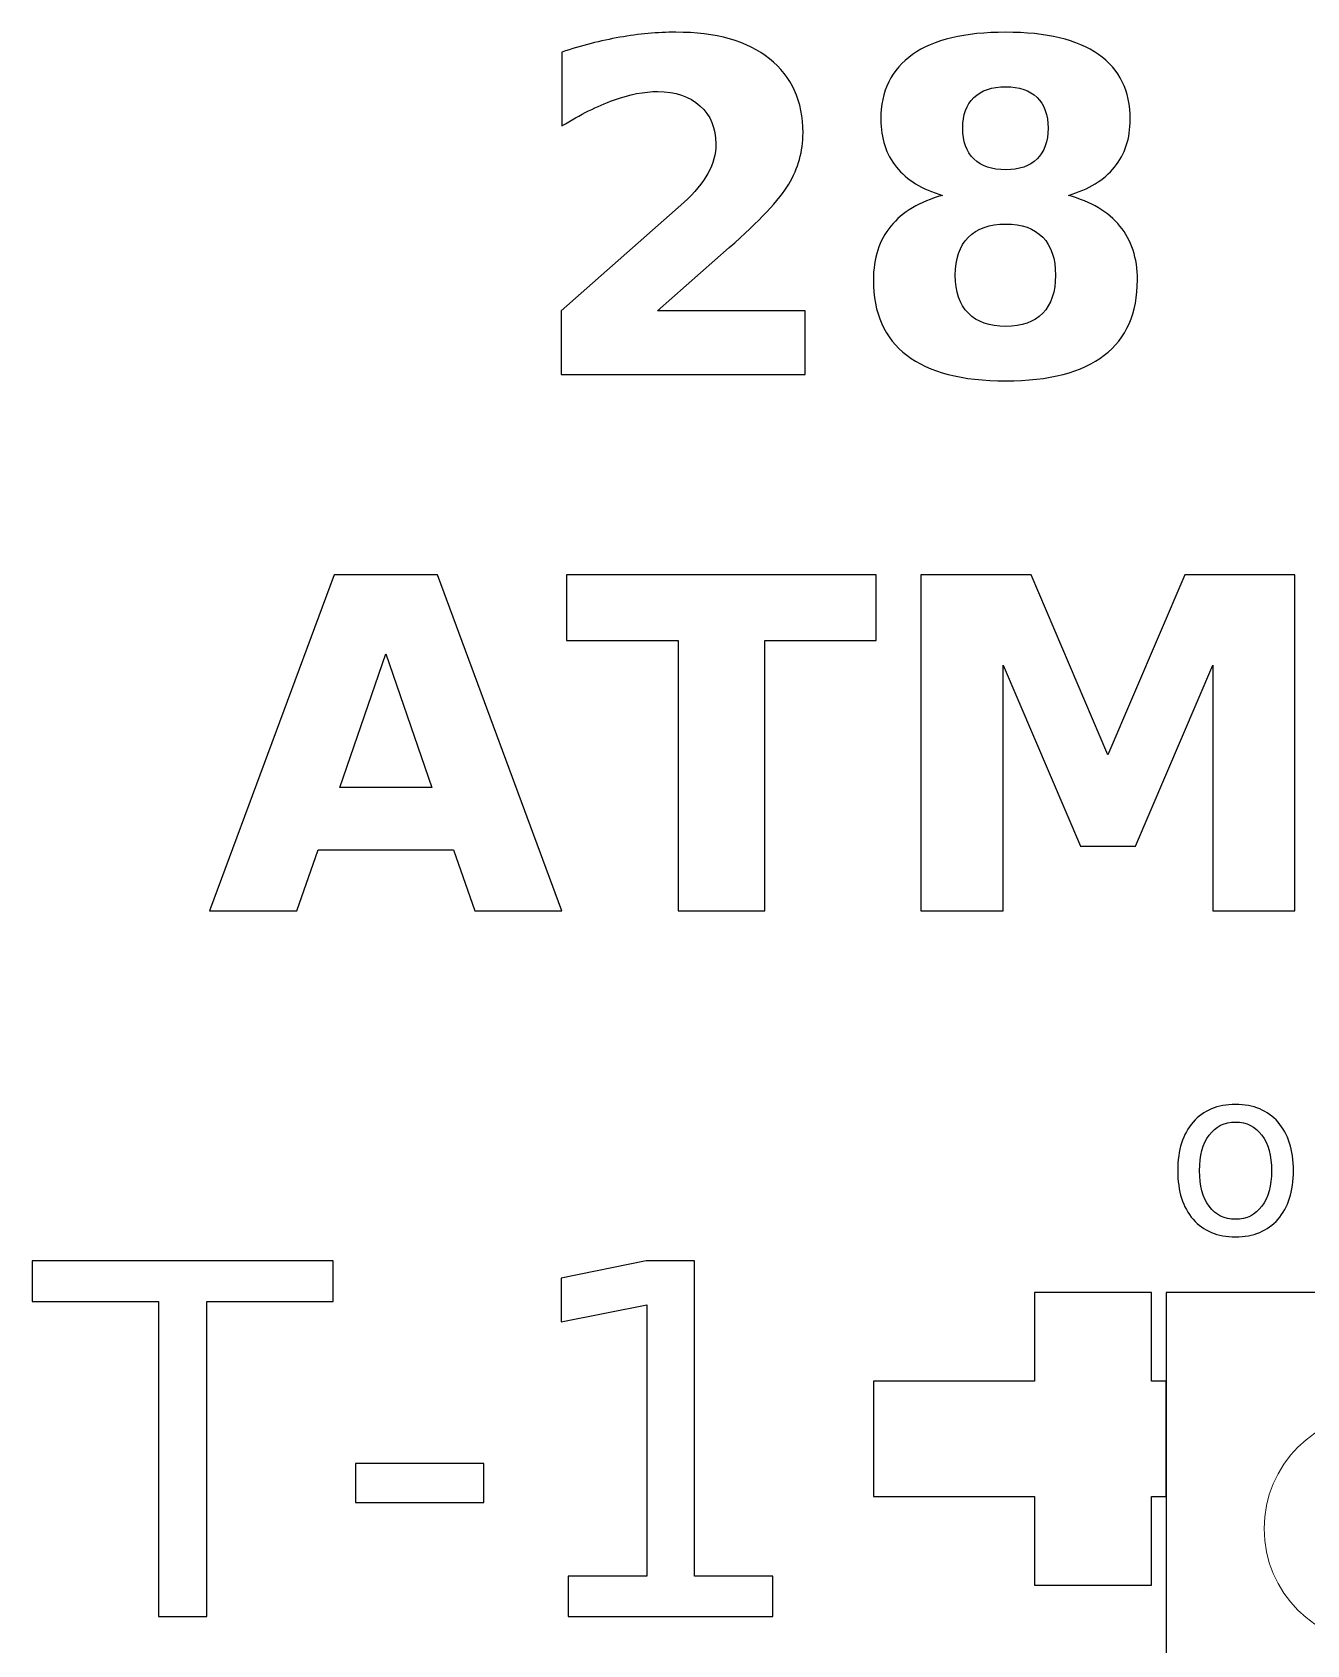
# Model space of a CAD drawing. Header units: centimetres. Extents: x -12.19 to -8.67, y -14.91 to -7.59.
# Drawn here: x -11.309 to -10.757, y -8.288 to -7.589 of the extents above; entities that cross this region are included whole.
import ezdxf

# ---------------------------------------------------------------- set-up
doc = ezdxf.new("R2010")
doc.units = ezdxf.units.CM
doc.header["$MEASUREMENT"] = 0
doc.layers.add('Layer 1', color=7, linetype='Continuous')

msp = doc.modelspace()

# ---------------------------------------------------------------- linework, layer by layer
at = {"layer": 'Layer 1', "color": 250, "lineweight": 9}
msp.add_ellipse((-10.725, -8.2379), major_axis=(0.05, 0), ratio=0.9998, dxfattribs=at)
at = {"layer": 'Layer 1', "color": 250}
for points, knots in [([(-11.03828, -7.70948), (-11.03828, -7.70948), (-10.97411, -7.70948), (-10.97411, -7.70948), (-10.97411, -7.70948), (-10.97411, -7.70948), (-10.97411, -7.73711), (-10.97411, -7.73711), (-10.97411, -7.73711), (-10.97411, -7.73711), (-11.08008, -7.73711), (-11.08008, -7.73711), (-11.08008, -7.73711), (-11.08008, -7.73711), (-11.08008, -7.70948), (-11.08008, -7.70948), (-11.08008, -7.70948), (-11.08008, -7.70948), (-11.02684, -7.66251), (-11.02684, -7.66251), (-11.02684, -7.66251), (-11.02208, -7.65821), (-11.01858, -7.65401), (-11.01631, -7.64991), (-11.01631, -7.64991), (-11.01401, -7.64581), (-11.01288, -7.64154), (-11.01288, -7.63711), (-11.01288, -7.63711), (-11.01288, -7.63028), (-11.01518, -7.62478), (-11.01978, -7.62061), (-11.01978, -7.62061), (-11.02434, -7.61644), (-11.03044, -7.61438), (-11.03808, -7.61438), (-11.03808, -7.61438), (-11.04394, -7.61438), (-11.05034, -7.61564), (-11.05731, -7.61814), (-11.05731, -7.61814), (-11.06428, -7.62064), (-11.07174, -7.62438), (-11.07968, -7.62931), (-11.07968, -7.62931), (-11.07968, -7.62931), (-11.07968, -7.59728), (-11.07968, -7.59728), (-11.07968, -7.59728), (-11.07121, -7.59448), (-11.06284, -7.59234), (-11.05458, -7.59088), (-11.05458, -7.59088), (-11.04631, -7.58941), (-11.03821, -7.58868), (-11.03024, -7.58868), (-11.03024, -7.58868), (-11.01281, -7.58868), (-10.99924, -7.59251), (-10.98958, -7.60021), (-10.98958, -7.60021), (-10.97991, -7.60788), (-10.97508, -7.61858), (-10.97508, -7.63234), (-10.97508, -7.63234), (-10.97508, -7.64028), (-10.97714, -7.64768), (-10.98124, -7.65454), (-10.98124, -7.65454), (-10.98534, -7.66141), (-10.99398, -7.67061), (-11.00711, -7.68214), (-11.00711, -7.68214), (-11.00711, -7.68214), (-11.03828, -7.70948), (-11.03828, -7.70948)], [0, 0, 0, 0, 0.052632, 0.052632, 0.052632, 0.052632, 0.105263, 0.105263, 0.105263, 0.105263, 0.157895, 0.157895, 0.157895, 0.157895, 0.210526, 0.210526, 0.210526, 0.210526, 0.263158, 0.263158, 0.263158, 0.263158, 0.315789, 0.315789, 0.315789, 0.315789, 0.368421, 0.368421, 0.368421, 0.368421, 0.421053, 0.421053, 0.421053, 0.421053, 0.473684, 0.473684, 0.473684, 0.473684, 0.526316, 0.526316, 0.526316, 0.526316, 0.578947, 0.578947, 0.578947, 0.578947, 0.631579, 0.631579, 0.631579, 0.631579, 0.684211, 0.684211, 0.684211, 0.684211, 0.736842, 0.736842, 0.736842, 0.736842, 0.789474, 0.789474, 0.789474, 0.789474, 0.842105, 0.842105, 0.842105, 0.842105, 0.894737, 0.894737, 0.894737, 0.894737, 0.947368, 0.947368, 0.947368, 0.947368, 1, 1, 1, 1]), ([(-10.91457, -7.65948), (-10.92341, -7.65681), (-10.93007, -7.65271), (-10.93457, -7.64718), (-10.93457, -7.64718), (-10.93907, -7.64164), (-10.94131, -7.63474), (-10.94131, -7.62648), (-10.94131, -7.62648), (-10.94131, -7.61418), (-10.93671, -7.60478), (-10.92754, -7.59834), (-10.92754, -7.59834), (-10.91837, -7.59191), (-10.90487, -7.58868), (-10.88711, -7.58868), (-10.88711, -7.58868), (-10.86947, -7.58868), (-10.85604, -7.59188), (-10.84687, -7.59831), (-10.84687, -7.59831), (-10.83771, -7.60471), (-10.83311, -7.61411), (-10.83311, -7.62648), (-10.83311, -7.62648), (-10.83311, -7.63474), (-10.83537, -7.64164), (-10.83987, -7.64718), (-10.83987, -7.64718), (-10.84441, -7.65271), (-10.85111, -7.65681), (-10.85994, -7.65948), (-10.85994, -7.65948), (-10.85004, -7.66221), (-10.84257, -7.66664), (-10.83754, -7.67281), (-10.83754, -7.67281), (-10.83251, -7.67894), (-10.82997, -7.68671), (-10.82997, -7.69611), (-10.82997, -7.69611), (-10.82997, -7.71054), (-10.83477, -7.72148), (-10.84437, -7.72884), (-10.84437, -7.72884), (-10.85397, -7.73624), (-10.86824, -7.73994), (-10.88711, -7.73994), (-10.88711, -7.73994), (-10.90607, -7.73994), (-10.92037, -7.73624), (-10.93004, -7.72884), (-10.93004, -7.72884), (-10.93971, -7.72148), (-10.94454, -7.71054), (-10.94454, -7.69611), (-10.94454, -7.69611), (-10.94454, -7.68671), (-10.94201, -7.67894), (-10.93697, -7.67281), (-10.93697, -7.67281), (-10.93194, -7.66664), (-10.92447, -7.66221), (-10.91457, -7.65948)], [0, 0, 0, 0, 0.0625, 0.0625, 0.0625, 0.0625, 0.125, 0.125, 0.125, 0.125, 0.1875, 0.1875, 0.1875, 0.1875, 0.25, 0.25, 0.25, 0.25, 0.3125, 0.3125, 0.3125, 0.3125, 0.375, 0.375, 0.375, 0.375, 0.4375, 0.4375, 0.4375, 0.4375, 0.5, 0.5, 0.5, 0.5, 0.5625, 0.5625, 0.5625, 0.5625, 0.625, 0.625, 0.625, 0.625, 0.6875, 0.6875, 0.6875, 0.6875, 0.75, 0.75, 0.75, 0.75, 0.8125, 0.8125, 0.8125, 0.8125, 0.875, 0.875, 0.875, 0.875, 0.9375, 0.9375, 0.9375, 0.9375, 1, 1, 1, 1]), ([(-10.90577, -7.63028), (-10.90577, -7.63608), (-10.90417, -7.64054), (-10.90094, -7.64364), (-10.90094, -7.64364), (-10.89771, -7.64678), (-10.89311, -7.64834), (-10.88711, -7.64834), (-10.88711, -7.64834), (-10.88124, -7.64834), (-10.87671, -7.64678), (-10.87354, -7.64364), (-10.87354, -7.64364), (-10.87034, -7.64054), (-10.86874, -7.63608), (-10.86874, -7.63028), (-10.86874, -7.63028), (-10.86874, -7.62448), (-10.87034, -7.62004), (-10.87354, -7.61694), (-10.87354, -7.61694), (-10.87671, -7.61384), (-10.88124, -7.61231), (-10.88711, -7.61231), (-10.88711, -7.61231), (-10.89311, -7.61231), (-10.89771, -7.61388), (-10.90094, -7.61701), (-10.90094, -7.61701), (-10.90417, -7.62011), (-10.90577, -7.62454), (-10.90577, -7.63028)], [0, 0, 0, 0, 0.125, 0.125, 0.125, 0.125, 0.25, 0.25, 0.25, 0.25, 0.375, 0.375, 0.375, 0.375, 0.5, 0.5, 0.5, 0.5, 0.625, 0.625, 0.625, 0.625, 0.75, 0.75, 0.75, 0.75, 0.875, 0.875, 0.875, 0.875, 1, 1, 1, 1]), ([(-10.88711, -7.67188), (-10.89414, -7.67188), (-10.89957, -7.67381), (-10.90334, -7.67764), (-10.90334, -7.67764), (-10.90711, -7.68148), (-10.90901, -7.68698), (-10.90901, -7.69414), (-10.90901, -7.69414), (-10.90901, -7.70131), (-10.90711, -7.70678), (-10.90334, -7.71061), (-10.90334, -7.71061), (-10.89957, -7.71441), (-10.89414, -7.71631), (-10.88711, -7.71631), (-10.88711, -7.71631), (-10.88014, -7.71631), (-10.87481, -7.71441), (-10.87107, -7.71061), (-10.87107, -7.71061), (-10.86737, -7.70678), (-10.86551, -7.70131), (-10.86551, -7.69414), (-10.86551, -7.69414), (-10.86551, -7.68691), (-10.86737, -7.68141), (-10.87107, -7.67758), (-10.87107, -7.67758), (-10.87481, -7.67378), (-10.88014, -7.67188), (-10.88711, -7.67188)], [0, 0, 0, 0, 0.125, 0.125, 0.125, 0.125, 0.25, 0.25, 0.25, 0.25, 0.375, 0.375, 0.375, 0.375, 0.5, 0.5, 0.5, 0.5, 0.625, 0.625, 0.625, 0.625, 0.75, 0.75, 0.75, 0.75, 0.875, 0.875, 0.875, 0.875, 1, 1, 1, 1]), ([(-11.12668, -7.94338), (-11.12668, -7.94338), (-11.18548, -7.94338), (-11.18548, -7.94338), (-11.18548, -7.94338), (-11.18548, -7.94338), (-11.19474, -7.96991), (-11.19474, -7.96991), (-11.19474, -7.96991), (-11.19474, -7.96991), (-11.23254, -7.96991), (-11.23254, -7.96991), (-11.23254, -7.96991), (-11.23254, -7.96991), (-11.17854, -7.82411), (-11.17854, -7.82411), (-11.17854, -7.82411), (-11.17854, -7.82411), (-11.13371, -7.82411), (-11.13371, -7.82411), (-11.13371, -7.82411), (-11.13371, -7.82411), (-11.07971, -7.96991), (-11.07971, -7.96991), (-11.07971, -7.96991), (-11.07971, -7.96991), (-11.11751, -7.96991), (-11.11751, -7.96991), (-11.11751, -7.96991), (-11.11751, -7.96991), (-11.12668, -7.94338), (-11.12668, -7.94338)], [0, 0, 0, 0, 0.125, 0.125, 0.125, 0.125, 0.25, 0.25, 0.25, 0.25, 0.375, 0.375, 0.375, 0.375, 0.5, 0.5, 0.5, 0.5, 0.625, 0.625, 0.625, 0.625, 0.75, 0.75, 0.75, 0.75, 0.875, 0.875, 0.875, 0.875, 1, 1, 1, 1]), ([(-11.07774, -7.82411), (-11.07774, -7.82411), (-10.94338, -7.82411), (-10.94338, -7.82411), (-10.94338, -7.82411), (-10.94338, -7.82411), (-10.94338, -7.85254), (-10.94338, -7.85254), (-10.94338, -7.85254), (-10.94338, -7.85254), (-10.99171, -7.85254), (-10.99171, -7.85254), (-10.99171, -7.85254), (-10.99171, -7.85254), (-10.99171, -7.96991), (-10.99171, -7.96991), (-10.99171, -7.96991), (-10.99171, -7.96991), (-11.02931, -7.96991), (-11.02931, -7.96991), (-11.02931, -7.96991), (-11.02931, -7.96991), (-11.02931, -7.85254), (-11.02931, -7.85254), (-11.02931, -7.85254), (-11.02931, -7.85254), (-11.07774, -7.85254), (-11.07774, -7.85254), (-11.07774, -7.85254), (-11.07774, -7.85254), (-11.07774, -7.82411), (-11.07774, -7.82411)], [0, 0, 0, 0, 0.125, 0.125, 0.125, 0.125, 0.25, 0.25, 0.25, 0.25, 0.375, 0.375, 0.375, 0.375, 0.5, 0.5, 0.5, 0.5, 0.625, 0.625, 0.625, 0.625, 0.75, 0.75, 0.75, 0.75, 0.875, 0.875, 0.875, 0.875, 1, 1, 1, 1]), ([(-10.92391, -7.82411), (-10.92391, -7.82411), (-10.87608, -7.82411), (-10.87608, -7.82411), (-10.87608, -7.82411), (-10.87608, -7.82411), (-10.84285, -7.90214), (-10.84285, -7.90214), (-10.84285, -7.90214), (-10.84285, -7.90214), (-10.80945, -7.82411), (-10.80945, -7.82411), (-10.80945, -7.82411), (-10.80945, -7.82411), (-10.76171, -7.82411), (-10.76171, -7.82411), (-10.76171, -7.82411), (-10.76171, -7.82411), (-10.76171, -7.96991), (-10.76171, -7.96991), (-10.76171, -7.96991), (-10.76171, -7.96991), (-10.79725, -7.96991), (-10.79725, -7.96991), (-10.79725, -7.96991), (-10.79725, -7.96991), (-10.79725, -7.86328), (-10.79725, -7.86328), (-10.79725, -7.86328), (-10.79725, -7.86328), (-10.83085, -7.94188), (-10.83085, -7.94188), (-10.83085, -7.94188), (-10.83085, -7.94188), (-10.85468, -7.94188), (-10.85468, -7.94188), (-10.85468, -7.94188), (-10.85468, -7.94188), (-10.88828, -7.86328), (-10.88828, -7.86328), (-10.88828, -7.86328), (-10.88828, -7.86328), (-10.88828, -7.96991), (-10.88828, -7.96991), (-10.88828, -7.96991), (-10.88828, -7.96991), (-10.92391, -7.96991), (-10.92391, -7.96991), (-10.92391, -7.96991), (-10.92391, -7.96991), (-10.92391, -7.82411), (-10.92391, -7.82411)], [0, 0, 0, 0, 0.076923, 0.076923, 0.076923, 0.076923, 0.153846, 0.153846, 0.153846, 0.153846, 0.230769, 0.230769, 0.230769, 0.230769, 0.307692, 0.307692, 0.307692, 0.307692, 0.384615, 0.384615, 0.384615, 0.384615, 0.461538, 0.461538, 0.461538, 0.461538, 0.538462, 0.538462, 0.538462, 0.538462, 0.615385, 0.615385, 0.615385, 0.615385, 0.692308, 0.692308, 0.692308, 0.692308, 0.769231, 0.769231, 0.769231, 0.769231, 0.846154, 0.846154, 0.846154, 0.846154, 0.923077, 0.923077, 0.923077, 0.923077, 1, 1, 1, 1]), ([(-11.17611, -7.91631), (-11.17611, -7.91631), (-11.13614, -7.91631), (-11.13614, -7.91631), (-11.13614, -7.91631), (-11.13614, -7.91631), (-11.15608, -7.85831), (-11.15608, -7.85831), (-11.15608, -7.85831), (-11.15608, -7.85831), (-11.17611, -7.91631), (-11.17611, -7.91631)], [0, 0, 0, 0, 0.333333, 0.333333, 0.333333, 0.333333, 0.666667, 0.666667, 0.666667, 0.666667, 1, 1, 1, 1]), ([(-10.78739, -8.0539), (-10.77958, -8.0539), (-10.77344, -8.05643), (-10.76898, -8.06152), (-10.76898, -8.06152), (-10.76453, -8.0666), (-10.76229, -8.07362), (-10.76229, -8.0826), (-10.76229, -8.0826), (-10.76229, -8.09157), (-10.76453, -8.09858), (-10.76898, -8.10368), (-10.76898, -8.10368), (-10.77344, -8.10877), (-10.77958, -8.11132), (-10.78739, -8.11132), (-10.78739, -8.11132), (-10.79524, -8.11132), (-10.80138, -8.10877), (-10.80583, -8.10368), (-10.80583, -8.10368), (-10.81028, -8.09858), (-10.81249, -8.09157), (-10.81249, -8.0826), (-10.81249, -8.0826), (-10.81249, -8.07362), (-10.81028, -8.0666), (-10.80583, -8.06152), (-10.80583, -8.06152), (-10.80138, -8.05643), (-10.79524, -8.0539), (-10.78739, -8.0539)], [0, 0, 0, 0, 0.125, 0.125, 0.125, 0.125, 0.25, 0.25, 0.25, 0.25, 0.375, 0.375, 0.375, 0.375, 0.5, 0.5, 0.5, 0.5, 0.625, 0.625, 0.625, 0.625, 0.75, 0.75, 0.75, 0.75, 0.875, 0.875, 0.875, 0.875, 1, 1, 1, 1]), ([(-10.78739, -8.06152), (-10.79221, -8.06152), (-10.79603, -8.0634), (-10.79883, -8.06715), (-10.79883, -8.06715), (-10.80163, -8.07092), (-10.80303, -8.07607), (-10.80303, -8.0826), (-10.80303, -8.0826), (-10.80303, -8.08915), (-10.80163, -8.0943), (-10.79884, -8.09807), (-10.79884, -8.09807), (-10.79606, -8.10182), (-10.79224, -8.1037), (-10.78739, -8.1037), (-10.78739, -8.1037), (-10.78261, -8.1037), (-10.77881, -8.10182), (-10.77601, -8.09803), (-10.77601, -8.09803), (-10.77321, -8.09427), (-10.77181, -8.08912), (-10.77181, -8.0826), (-10.77181, -8.0826), (-10.77181, -8.07613), (-10.77321, -8.071), (-10.77601, -8.0672), (-10.77601, -8.0672), (-10.77881, -8.06342), (-10.78261, -8.06152), (-10.78739, -8.06152)], [0, 0, 0, 0, 0.125, 0.125, 0.125, 0.125, 0.25, 0.25, 0.25, 0.25, 0.375, 0.375, 0.375, 0.375, 0.5, 0.5, 0.5, 0.5, 0.625, 0.625, 0.625, 0.625, 0.75, 0.75, 0.75, 0.75, 0.875, 0.875, 0.875, 0.875, 1, 1, 1, 1]), ([(-11.3095, -8.12175), (-11.3095, -8.12175), (-11.17896, -8.12175), (-11.17896, -8.12175), (-11.17896, -8.12175), (-11.17896, -8.12175), (-11.17896, -8.13932), (-11.17896, -8.13932), (-11.17896, -8.13932), (-11.17896, -8.13932), (-11.23374, -8.13932), (-11.23374, -8.13932), (-11.23374, -8.13932), (-11.23374, -8.13932), (-11.23374, -8.27605), (-11.23374, -8.27605), (-11.23374, -8.27605), (-11.23374, -8.27605), (-11.25473, -8.27605), (-11.25473, -8.27605), (-11.25473, -8.27605), (-11.25473, -8.27605), (-11.25473, -8.13932), (-11.25473, -8.13932), (-11.25473, -8.13932), (-11.25473, -8.13932), (-11.3095, -8.13932), (-11.3095, -8.13932), (-11.3095, -8.13932), (-11.3095, -8.13932), (-11.3095, -8.12175), (-11.3095, -8.12175)], [0, 0, 0, 0, 0.125, 0.125, 0.125, 0.125, 0.25, 0.25, 0.25, 0.25, 0.375, 0.375, 0.375, 0.375, 0.5, 0.5, 0.5, 0.5, 0.625, 0.625, 0.625, 0.625, 0.75, 0.75, 0.75, 0.75, 0.875, 0.875, 0.875, 0.875, 1, 1, 1, 1]), ([(-11.07699, -8.25848), (-11.07699, -8.25848), (-11.04289, -8.25848), (-11.04289, -8.25848), (-11.04289, -8.25848), (-11.04289, -8.25848), (-11.04289, -8.14076), (-11.04289, -8.14076), (-11.04289, -8.14076), (-11.04289, -8.14076), (-11.07999, -8.14821), (-11.07999, -8.14821), (-11.07999, -8.14821), (-11.07999, -8.14821), (-11.07999, -8.12919), (-11.07999, -8.12919), (-11.07999, -8.12919), (-11.07999, -8.12919), (-11.0431, -8.12175), (-11.0431, -8.12175), (-11.0431, -8.12175), (-11.0431, -8.12175), (-11.02222, -8.12175), (-11.02222, -8.12175), (-11.02222, -8.12175), (-11.02222, -8.12175), (-11.02222, -8.25848), (-11.02222, -8.25848), (-11.02222, -8.25848), (-11.02222, -8.25848), (-10.98811, -8.25848), (-10.98811, -8.25848), (-10.98811, -8.25848), (-10.98811, -8.25848), (-10.98811, -8.27605), (-10.98811, -8.27605), (-10.98811, -8.27605), (-10.98811, -8.27605), (-11.07699, -8.27605), (-11.07699, -8.27605), (-11.07699, -8.27605), (-11.07699, -8.27605), (-11.07699, -8.25848), (-11.07699, -8.25848)], [0, 0, 0, 0, 0.090909, 0.090909, 0.090909, 0.090909, 0.181818, 0.181818, 0.181818, 0.181818, 0.272727, 0.272727, 0.272727, 0.272727, 0.363636, 0.363636, 0.363636, 0.363636, 0.454545, 0.454545, 0.454545, 0.454545, 0.545455, 0.545455, 0.545455, 0.545455, 0.636364, 0.636364, 0.636364, 0.636364, 0.727273, 0.727273, 0.727273, 0.727273, 0.818182, 0.818182, 0.818182, 0.818182, 0.909091, 0.909091, 0.909091, 0.909091, 1, 1, 1, 1]), ([(-11.16926, -8.20962), (-11.16926, -8.20962), (-11.11357, -8.20962), (-11.11357, -8.20962), (-11.11357, -8.20962), (-11.11357, -8.20962), (-11.11357, -8.22656), (-11.11357, -8.22656), (-11.11357, -8.22656), (-11.11357, -8.22656), (-11.16926, -8.22656), (-11.16926, -8.22656), (-11.16926, -8.22656), (-11.16926, -8.22656), (-11.16926, -8.20962), (-11.16926, -8.20962)], [0, 0, 0, 0, 0.25, 0.25, 0.25, 0.25, 0.5, 0.5, 0.5, 0.5, 0.75, 0.75, 0.75, 0.75, 1, 1, 1, 1])]:
    msp.add_open_spline(points, degree=3, knots=knots, dxfattribs=at)
at = {"layer": 'Layer 1', "color": 250, "lineweight": 25}
for points, knots in [([(-10.82385, -8.26242), (-10.82385, -8.26242), (-10.87465, -8.26242), (-10.87465, -8.26242), (-10.87465, -8.26242), (-10.87465, -8.26242), (-10.87465, -8.22392), (-10.87465, -8.22392), (-10.87465, -8.22392), (-10.87465, -8.22392), (-10.9445, -8.22392), (-10.9445, -8.22392), (-10.9445, -8.22392), (-10.9445, -8.22392), (-10.9445, -8.17392), (-10.9445, -8.17392), (-10.9445, -8.17392), (-10.9445, -8.17392), (-10.87465, -8.17392), (-10.87465, -8.17392), (-10.87465, -8.17392), (-10.87465, -8.17392), (-10.87465, -8.13542), (-10.87465, -8.13542), (-10.87465, -8.13542), (-10.87465, -8.13542), (-10.82385, -8.13542), (-10.82385, -8.13542), (-10.82385, -8.13542), (-10.82385, -8.13542), (-10.82385, -8.17392), (-10.82385, -8.17392), (-10.82385, -8.17392), (-10.82385, -8.17392), (-10.8175, -8.17392), (-10.8175, -8.17392), (-10.8175, -8.17392), (-10.8175, -8.17392), (-10.8175, -8.22392), (-10.8175, -8.22392), (-10.8175, -8.22392), (-10.8175, -8.22392), (-10.82385, -8.22392), (-10.82385, -8.22392), (-10.82385, -8.22392), (-10.82385, -8.22392), (-10.82385, -8.26242), (-10.82385, -8.26242)], [0, 0, 0, 0, 0.083333, 0.083333, 0.083333, 0.083333, 0.166667, 0.166667, 0.166667, 0.166667, 0.25, 0.25, 0.25, 0.25, 0.333333, 0.333333, 0.333333, 0.333333, 0.416667, 0.416667, 0.416667, 0.416667, 0.5, 0.5, 0.5, 0.5, 0.583333, 0.583333, 0.583333, 0.583333, 0.666667, 0.666667, 0.666667, 0.666667, 0.75, 0.75, 0.75, 0.75, 0.833333, 0.833333, 0.833333, 0.833333, 0.916667, 0.916667, 0.916667, 0.916667, 1, 1, 1, 1]), ([(-10.8175, -8.13542), (-10.8175, -8.13542), (-10.18251, -8.13542), (-10.18251, -8.13542), (-10.18251, -8.13542), (-10.18251, -8.13542), (-10.18251, -11.5644), (-10.18251, -11.5644), (-10.18251, -11.5644), (-10.18251, -11.5644), (-10.8175, -11.5644), (-10.8175, -11.5644), (-10.8175, -11.5644), (-10.8175, -11.5644), (-10.8175, -8.13542), (-10.8175, -8.13542)], [0, 0, 0, 0, 0.25, 0.25, 0.25, 0.25, 0.5, 0.5, 0.5, 0.5, 0.75, 0.75, 0.75, 0.75, 1, 1, 1, 1])]:
    msp.add_open_spline(points, degree=3, knots=knots, dxfattribs=at)

doc.saveas('drawing.dxf')
